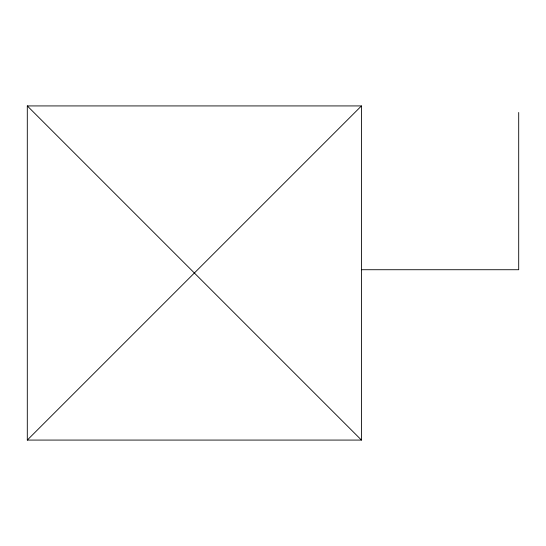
<?xml version="1.0" encoding="UTF-8"?>
<svg xmlns="http://www.w3.org/2000/svg" width="546" height="546" viewBox="0 0 546 546"><rect width="100%" height="100%" fill="white"/><g stroke="black" fill="none" stroke-linecap="round" stroke-linejoin="round"><path stroke-width="0.82" d="M27.3 440.076L361.452 105.924L27.3 105.924L27.3 440.076L361.452 440.076L361.452 105.924M361.452 269.724L518.7 269.724L518.7 112.476M27.3 105.924L361.452 440.076"/></g></svg>
